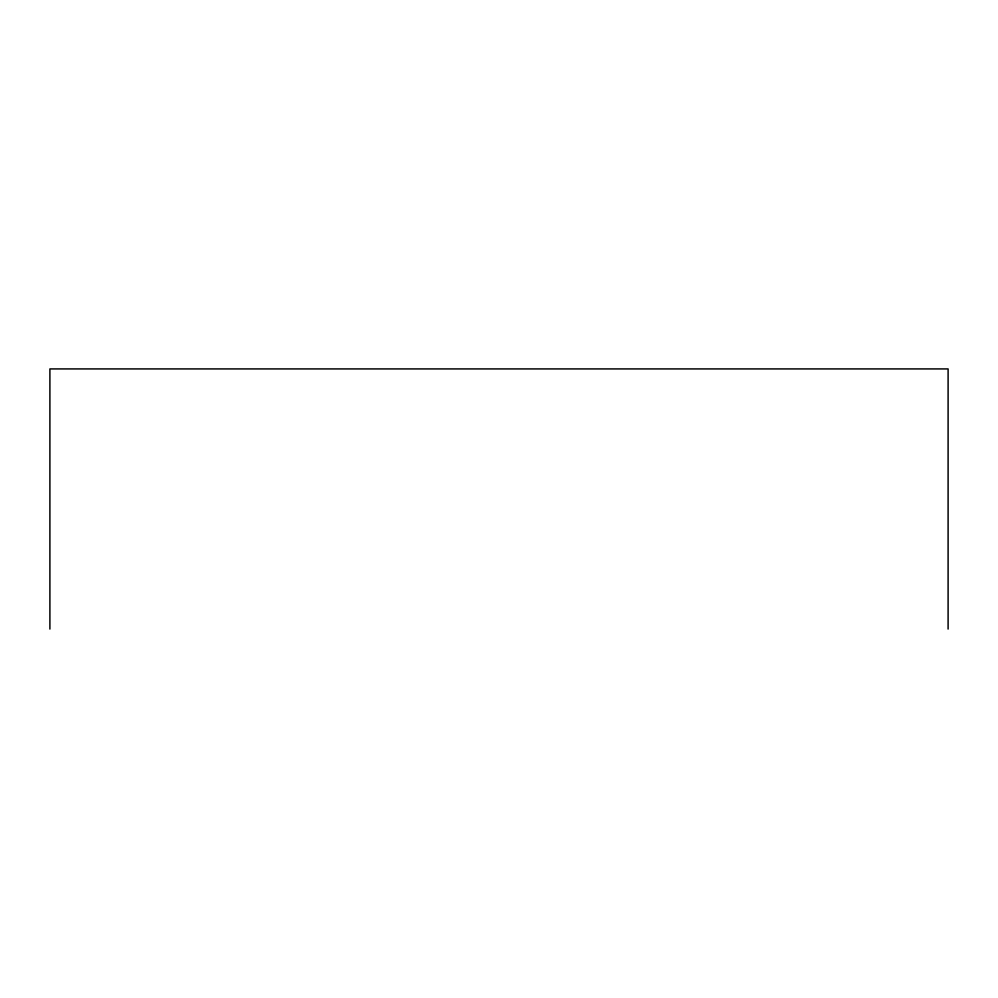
<?xml version="1.0" encoding="UTF-8"?>
<svg xmlns="http://www.w3.org/2000/svg" width="998" height="998" viewBox="0 0 998 998"><rect width="100%" height="100%" fill="white"/><g stroke="black" fill="none" stroke-linecap="round" stroke-linejoin="round"><path stroke-width="1.5" d="M948.1 629.077L948.1 368.923L49.9 368.923L49.9 629.077"/></g></svg>
